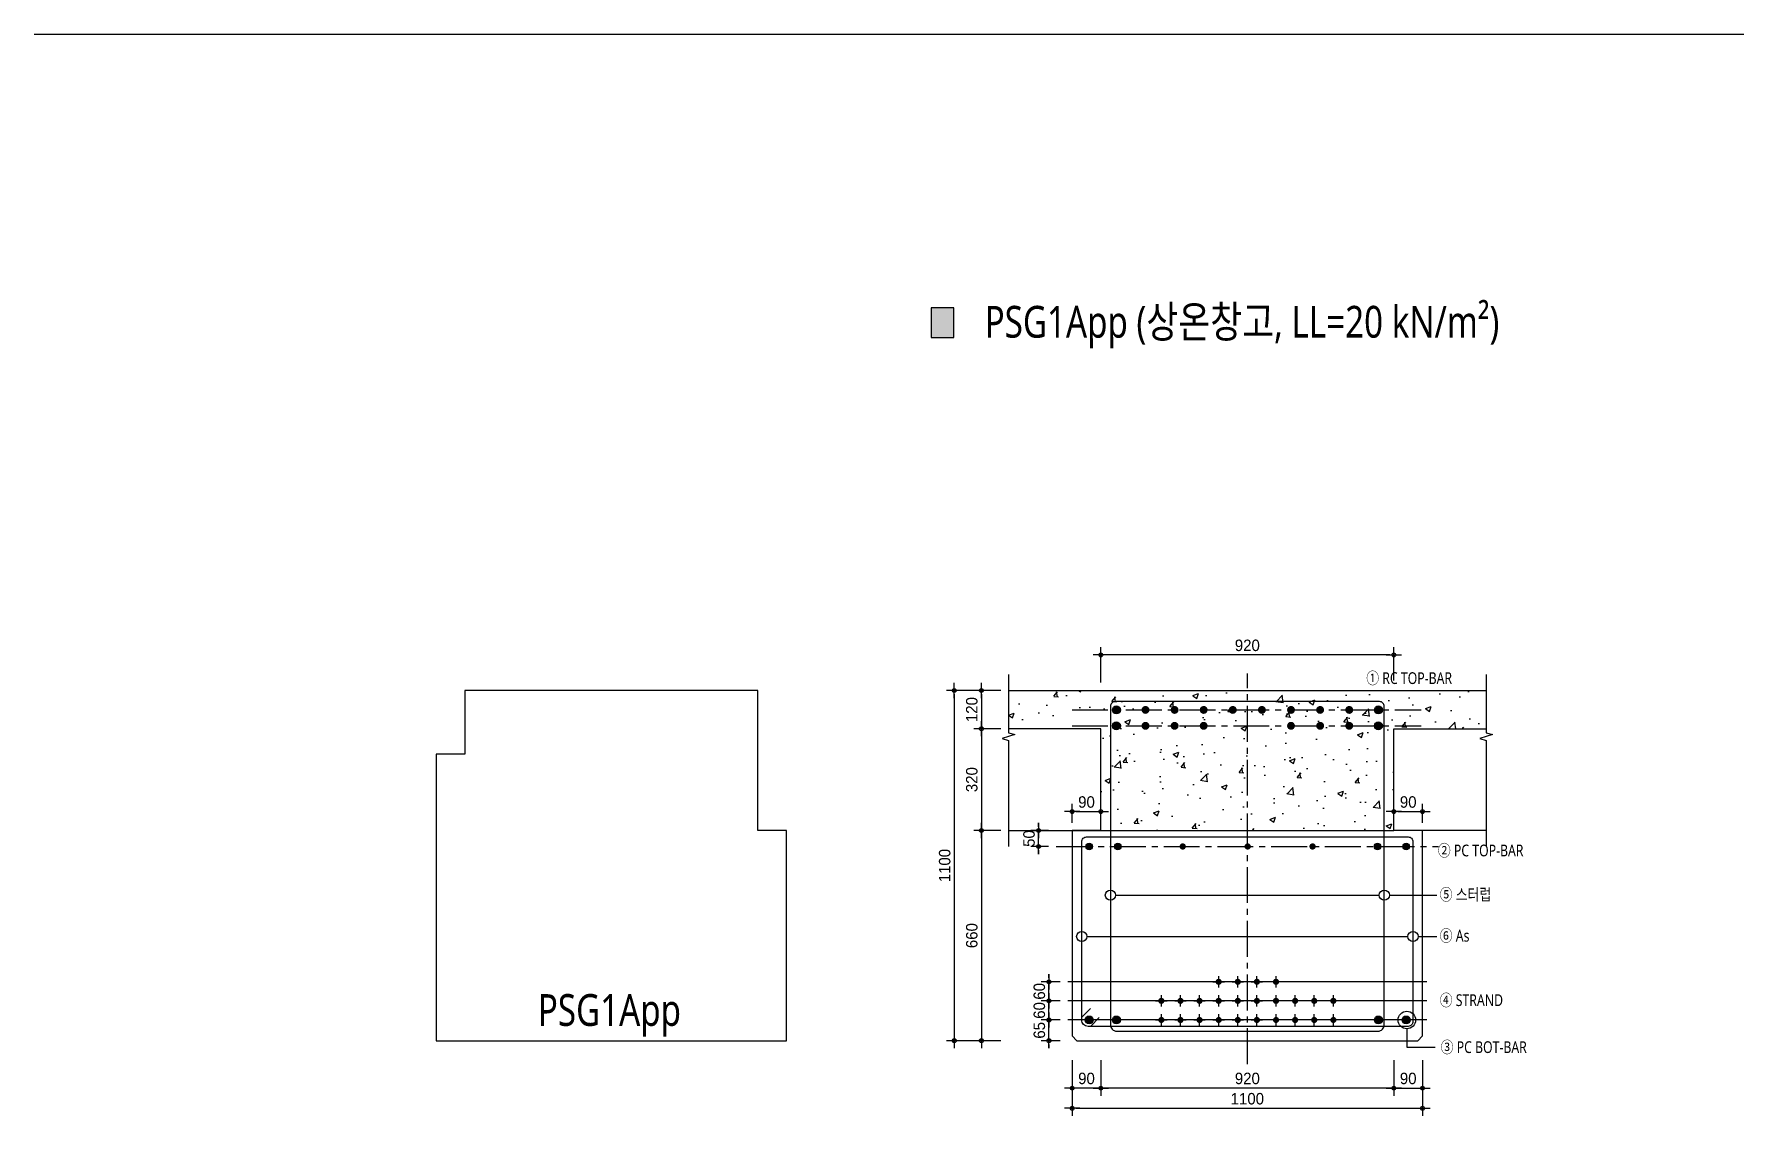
# Model space of a CAD drawing. Header units: millimetres. Extents: x 11948722 to 13111668, y -10771712 to -10232988.
# Drawn here: x 13100982 to 13106325, y -10416483 to -10413084 of the extents above; entities that cross this region are included whole.
import ezdxf
from ezdxf.enums import TextEntityAlignment as Align

# ---------------------------------------------------------------- set-up
doc = ezdxf.new("R2010")
doc.units = ezdxf.units.MM
doc.header["$LTSCALE"] = 150
doc.header["$MEASUREMENT"] = 0
for name, pattern in [('CEN', [6.2, 6, -0.1, 0, -0.1]), ('CENTER', [50.8, 31.75, -6.35, 6.35, -6.35]), ('CENTER2', [1.125, 0.75, -0.125, 0.125, -0.125]), ('HIDDEN', [2, 1, -1])]:
    doc.linetypes.add(name, pattern=pattern)
doc.layers.get('0').update_dxf_attribs({"linetype": 'CONTINUOUS'})
doc.layers.get('Defpoints').update_dxf_attribs({"color": 117, "linetype": 'CONTINUOUS'})
for name, color, linetype in [('0-TXT', 7, 'CONTINUOUS'), ('BAR', 3, 'CONTINUOUS'), ('CENT', 1, 'CEN'), ('CON-C', 2, 'CONTINUOUS'), ('DIM', 7, 'CONTINUOUS'), ('ETC', 8, 'CONTINUOUS'), ('FIN', 5, 'CONTINUOUS'), ('H', 2, 'HIDDEN'), ('SIT', 7, 'CONTINUOUS'), ('STRAND', 7, 'CENTER2'), ('TEXT', 3, 'CONTINUOUS')]:
    doc.layers.add(name, color=color, linetype=linetype)
doc.styles.get("Standard").update_dxf_attribs({"font": 'NanumGothic.ttf'})
doc.styles.add('돋움', font='')
doc.styles.get('돋움').set_extended_font_data('Dotum')
doc.linetypes.add('ZIGZAG', pattern='A,0.0001,-0.2,[131,ltypeshp.shx,S=0.2,R=0,X=-0.2,Y=0],-0.4,[131,ltypeshp.shx,S=0.2,R=180,X=0.2,Y=0],-0.2', length=0.8001)
doc.dimstyles.new('S_10', dxfattribs={"dimscale": 10, "dimtxt": 3, "dimasz": 1, "dimexe": 2, "dimexo": 2, "dimgap": 1, "dimtad": 1, "dimdec": 0, "dimzin": 0, "dimdsep": 46, "dimtxsty": '돋움', "dimblk1": 'DD', "dimblk2": 'DD', "dimsah": 1, "dimcen": 2.5, "dimdle": 8, "dimclrd": 256, "dimclre": 256, "dimclrt": 3, "dimadec": 0, "dimazin": 0, "dimtfac": 1, "dimtdec": 0, "dimtix": 1, "dimtmove": 2, "dimatfit": 3, "dimldrblk": 'DD', "dimfxl": 1, "dimtolj": 1, "dimtzin": 0, "dimarcsym": 0})

# ---------------------------------------------------------------- blocks, each defined once
blk = doc.blocks.new('DD')
blk.add_line((-2, 0), (2, 0))
for radius in [0.5, 0.25]:
    blk.add_circle((0, 0), radius)
blk = doc.blocks.new('*D1420')
at = {"layer": 'Defpoints', "color": 0, "ltscale": 1200}
for p in [(13104168.1, -10416121), (13104227.5, -10416121), (13104227.5, -10416181)]:
    blk.add_point(p, dxfattribs=at)
at = {"layer": 'DIM', "lineweight": -2}
for p, q in [((13104203.5, -10416121), (13104144.1, -10416121)), ((13104168.1, -10416109), (13104168.1, -10416097)), ((13104168.1, -10416181), (13104168.1, -10416121)), ((13104203.5, -10416181), (13104144.1, -10416181)), ((13104168.1, -10416193), (13104168.1, -10416205))]:
    blk.add_line(p, q, dxfattribs=at)
at = {"layer": 'DIM', "lineweight": -2, "ltscale": 1200, "xscale": 12, "yscale": 12, "zscale": 12}
for p, rotation in [((13104168.1, -10416121), 270), ((13104168.1, -10416181), 90)]:
    blk.add_blockref('DD', p, dxfattribs=dict(at, rotation=rotation))
at = {"layer": 'DIM', "ltscale": 1200, "insert": (13104138.1, -10416151), "char_height": 36, "attachment_point": 5, "rotation": 90, "style": '돋움'}
blk.add_mtext('\\A1;60', dxfattribs=at)
blk = doc.blocks.new('*D1421')
at = {"layer": 'Defpoints', "color": 0, "ltscale": 1200}
for p in [(13104168.1, -10416181), (13104227.5, -10416181), (13104227.5, -10416246)]:
    blk.add_point(p, dxfattribs=at)
at = {"layer": 'DIM', "lineweight": -2}
for p, q in [((13104203.5, -10416181), (13104144.1, -10416181)), ((13104168.1, -10416169), (13104168.1, -10416157)), ((13104168.1, -10416246), (13104168.1, -10416181)), ((13104203.5, -10416246), (13104144.1, -10416246)), ((13104168.1, -10416258), (13104168.1, -10416270))]:
    blk.add_line(p, q, dxfattribs=at)
at = {"layer": 'DIM', "lineweight": -2, "ltscale": 1200, "xscale": 12, "yscale": 12, "zscale": 12}
for p, rotation in [((13104168.1, -10416181), 270), ((13104168.1, -10416246), 90)]:
    blk.add_blockref('DD', p, dxfattribs=dict(at, rotation=rotation))
at = {"layer": 'DIM', "ltscale": 1200, "insert": (13104138.1, -10416213.5), "char_height": 36, "attachment_point": 5, "rotation": 90, "style": '돋움'}
blk.add_mtext('\\A1;65', dxfattribs=at)
blk = doc.blocks.new('*D1422')
at = {"layer": 'Defpoints', "color": 0, "ltscale": 1200}
for p in [(13104241, -10416283.4), (13105341, -10416283.4), (13105341, -10416458.5)]:
    blk.add_point(p, dxfattribs=at)
at = {"layer": 'DIM', "lineweight": -2}
for p, q in [((13104241, -10416307.4), (13104241, -10416482.5)), ((13105341, -10416307.4), (13105341, -10416482.5)), ((13104253, -10416458.5), (13105329, -10416458.5))]:
    blk.add_line(p, q, dxfattribs=at)
at = {"layer": 'DIM', "lineweight": -2, "ltscale": 1200, "xscale": 12, "yscale": 12, "zscale": 12, "rotation": 180}
blk.add_blockref('DD', (13104241, -10416458.5), dxfattribs=at)
at = {"layer": 'DIM', "lineweight": -2, "ltscale": 1200, "xscale": 12, "yscale": 12, "zscale": 12}
blk.add_blockref('DD', (13105341, -10416458.5), dxfattribs=at)
at = {"layer": 'DIM', "ltscale": 1200, "insert": (13104791, -10416428.5), "char_height": 36, "attachment_point": 5, "style": '돋움'}
blk.add_mtext('\\A1;1100', dxfattribs=at)
blk = doc.blocks.new('*D1423')
at = {"layer": 'Defpoints', "color": 0, "ltscale": 1200}
for p in [(13104041, -10415146), (13103956, -10415266), (13104041, -10415266)]:
    blk.add_point(p, dxfattribs=at)
at = {"layer": 'DIM', "lineweight": -2}
for p, q in [((13104017, -10415146), (13103932, -10415146)), ((13103956, -10415158), (13103956, -10415254)), ((13104017, -10415266), (13103932, -10415266))]:
    blk.add_line(p, q, dxfattribs=at)
at = {"layer": 'DIM', "lineweight": -2, "ltscale": 1200, "xscale": 12, "yscale": 12, "zscale": 12}
for p, rotation in [((13103956, -10415146), 90), ((13103956, -10415266), 270)]:
    blk.add_blockref('DD', p, dxfattribs=dict(at, rotation=rotation))
at = {"layer": 'DIM', "ltscale": 1200, "insert": (13103926, -10415206), "char_height": 36, "attachment_point": 5, "rotation": 90, "style": '돋움'}
blk.add_mtext('\\A1;120', dxfattribs=at)
blk = doc.blocks.new('*D1424')
at = {"layer": 'Defpoints', "color": 0, "ltscale": 1200}
for p in [(13104041, -10415266), (13103956, -10415586), (13104041, -10415586)]:
    blk.add_point(p, dxfattribs=at)
at = {"layer": 'DIM', "lineweight": -2}
for p, q in [((13104017, -10415266), (13103932, -10415266)), ((13103956, -10415278), (13103956, -10415574)), ((13104017, -10415586), (13103932, -10415586))]:
    blk.add_line(p, q, dxfattribs=at)
at = {"layer": 'DIM', "lineweight": -2, "ltscale": 1200, "xscale": 12, "yscale": 12, "zscale": 12}
for p, rotation in [((13103956, -10415266), 90), ((13103956, -10415586), 270)]:
    blk.add_blockref('DD', p, dxfattribs=dict(at, rotation=rotation))
at = {"layer": 'DIM', "ltscale": 1200, "insert": (13103926, -10415426), "char_height": 36, "attachment_point": 5, "rotation": 90, "style": '돋움'}
blk.add_mtext('\\A1;320', dxfattribs=at)
blk = doc.blocks.new('*D1425')
at = {"layer": 'Defpoints', "color": 0, "ltscale": 1200}
for p in [(13104041, -10415586), (13103956, -10416246), (13104041, -10416246)]:
    blk.add_point(p, dxfattribs=at)
at = {"layer": 'DIM', "lineweight": -2}
for p, q in [((13104017, -10415586), (13103932, -10415586)), ((13103956, -10415598), (13103956, -10416234)), ((13104017, -10416246), (13103932, -10416246))]:
    blk.add_line(p, q, dxfattribs=at)
at = {"layer": 'DIM', "lineweight": -2, "ltscale": 1200, "xscale": 12, "yscale": 12, "zscale": 12}
for p, rotation in [((13103956, -10415586), 90), ((13103956, -10416246), 270)]:
    blk.add_blockref('DD', p, dxfattribs=dict(at, rotation=rotation))
at = {"layer": 'DIM', "ltscale": 1200, "insert": (13103926, -10415916), "char_height": 36, "attachment_point": 5, "rotation": 90, "style": '돋움'}
blk.add_mtext('\\A1;660', dxfattribs=at)
blk = doc.blocks.new('*D1426')
at = {"layer": 'Defpoints', "color": 0, "ltscale": 1200}
for p in [(13103956, -10415146), (13103871, -10416246), (13103956, -10416246)]:
    blk.add_point(p, dxfattribs=at)
at = {"layer": 'DIM', "lineweight": -2}
for p, q in [((13103932, -10415146), (13103847, -10415146)), ((13103871, -10415158), (13103871, -10416234)), ((13103932, -10416246), (13103847, -10416246))]:
    blk.add_line(p, q, dxfattribs=at)
at = {"layer": 'DIM', "lineweight": -2, "ltscale": 1200, "xscale": 12, "yscale": 12, "zscale": 12}
for p, rotation in [((13103871, -10415146), 90), ((13103871, -10416246), 270)]:
    blk.add_blockref('DD', p, dxfattribs=dict(at, rotation=rotation))
at = {"layer": 'DIM', "ltscale": 1200, "insert": (13103841, -10415696), "char_height": 36, "attachment_point": 5, "rotation": 90, "style": '돋움'}
blk.add_mtext('\\A1;1100', dxfattribs=at)
blk = doc.blocks.new('*D1427')
at = {"layer": 'Defpoints', "color": 0, "ltscale": 1200}
for p in [(13104241, -10416283.4), (13104331, -10416283.4), (13104241, -10416395)]:
    blk.add_point(p, dxfattribs=at)
at = {"layer": 'DIM', "lineweight": -2}
for p, q in [((13104241, -10416307.4), (13104241, -10416419)), ((13104331, -10416307.4), (13104331, -10416419)), ((13104319, -10416395), (13104253, -10416395))]:
    blk.add_line(p, q, dxfattribs=at)
at = {"layer": 'DIM', "lineweight": -2, "ltscale": 1200, "xscale": 12, "yscale": 12, "zscale": 12, "rotation": 180}
blk.add_blockref('DD', (13104241, -10416395), dxfattribs=at)
at = {"layer": 'DIM', "lineweight": -2, "ltscale": 1200, "xscale": 12, "yscale": 12, "zscale": 12}
blk.add_blockref('DD', (13104331, -10416395), dxfattribs=at)
at = {"layer": 'DIM', "ltscale": 1200, "insert": (13104286, -10416364.9), "char_height": 36, "attachment_point": 5, "style": '돋움'}
blk.add_mtext('\\A1;90', dxfattribs=at)
blk = doc.blocks.new('*D1428')
at = {"layer": 'Defpoints', "color": 0, "ltscale": 1200}
for p in [(13104331, -10416283.4), (13105251, -10416283.4), (13104331, -10416395)]:
    blk.add_point(p, dxfattribs=at)
at = {"layer": 'DIM', "lineweight": -2}
for p, q in [((13104331, -10416307.4), (13104331, -10416419)), ((13105251, -10416307.4), (13105251, -10416419)), ((13105239, -10416395), (13104343, -10416395))]:
    blk.add_line(p, q, dxfattribs=at)
at = {"layer": 'DIM', "lineweight": -2, "ltscale": 1200, "xscale": 12, "yscale": 12, "zscale": 12, "rotation": 180}
blk.add_blockref('DD', (13104331, -10416395), dxfattribs=at)
at = {"layer": 'DIM', "lineweight": -2, "ltscale": 1200, "xscale": 12, "yscale": 12, "zscale": 12}
blk.add_blockref('DD', (13105251, -10416395), dxfattribs=at)
at = {"layer": 'DIM', "ltscale": 1200, "insert": (13104791, -10416364.9), "char_height": 36, "attachment_point": 5, "style": '돋움'}
blk.add_mtext('\\A1;920', dxfattribs=at)
blk = doc.blocks.new('*D1429')
at = {"layer": 'Defpoints', "color": 0, "ltscale": 1200}
for p in [(13105251, -10416283.4), (13105341, -10416283.4), (13105341, -10416395)]:
    blk.add_point(p, dxfattribs=at)
at = {"layer": 'DIM', "lineweight": -2}
for p, q in [((13105251, -10416307.4), (13105251, -10416419)), ((13105341, -10416307.4), (13105341, -10416419)), ((13105263, -10416395), (13105329, -10416395))]:
    blk.add_line(p, q, dxfattribs=at)
at = {"layer": 'DIM', "lineweight": -2, "ltscale": 1200, "xscale": 12, "yscale": 12, "zscale": 12, "rotation": 180}
blk.add_blockref('DD', (13105251, -10416395), dxfattribs=at)
at = {"layer": 'DIM', "lineweight": -2, "ltscale": 1200, "xscale": 12, "yscale": 12, "zscale": 12}
blk.add_blockref('DD', (13105341, -10416395), dxfattribs=at)
at = {"layer": 'DIM', "ltscale": 1200, "insert": (13105296, -10416364.9), "char_height": 36, "attachment_point": 5, "style": '돋움'}
blk.add_mtext('\\A1;90', dxfattribs=at)
blk = doc.blocks.new('*D1430')
at = {"layer": 'Defpoints', "color": 0, "ltscale": 1200}
for p in [(13104331, -10415526.5), (13104241, -10415586), (13104331, -10415586)]:
    blk.add_point(p, dxfattribs=at)
at = {"layer": 'DIM', "lineweight": -2}
for p, q in [((13104241, -10415562), (13104241, -10415502.5)), ((13104331, -10415562), (13104331, -10415502.5)), ((13104253, -10415526.5), (13104319, -10415526.5))]:
    blk.add_line(p, q, dxfattribs=at)
at = {"layer": 'DIM', "lineweight": -2, "ltscale": 1200, "xscale": 12, "yscale": 12, "zscale": 12, "rotation": 180}
blk.add_blockref('DD', (13104241, -10415526.5), dxfattribs=at)
at = {"layer": 'DIM', "lineweight": -2, "ltscale": 1200, "xscale": 12, "yscale": 12, "zscale": 12}
blk.add_blockref('DD', (13104331, -10415526.5), dxfattribs=at)
at = {"layer": 'DIM', "ltscale": 1200, "insert": (13104286, -10415496.5), "char_height": 36, "attachment_point": 5, "style": '돋움'}
blk.add_mtext('\\A1;90', dxfattribs=at)
blk = doc.blocks.new('*D1431')
at = {"layer": 'Defpoints', "color": 0, "ltscale": 1200}
for p in [(13104331, -10415034.4), (13104331, -10415145.4), (13105250.8, -10415138.5)]:
    blk.add_point(p, dxfattribs=at)
at = {"layer": 'DIM', "lineweight": -2}
for p, q in [((13104331, -10415121.4), (13104331, -10415010.4)), ((13105250.8, -10415114.5), (13105250.8, -10415010.4)), ((13105238.8, -10415034.4), (13104343, -10415034.4))]:
    blk.add_line(p, q, dxfattribs=at)
at = {"layer": 'DIM', "lineweight": -2, "ltscale": 1200, "xscale": 12, "yscale": 12, "zscale": 12, "rotation": 180}
blk.add_blockref('DD', (13104331, -10415034.4), dxfattribs=at)
at = {"layer": 'DIM', "lineweight": -2, "ltscale": 1200, "xscale": 12, "yscale": 12, "zscale": 12}
blk.add_blockref('DD', (13105250.8, -10415034.4), dxfattribs=at)
at = {"layer": 'DIM', "ltscale": 1200, "insert": (13104790.9, -10415004.4), "char_height": 36, "attachment_point": 5, "style": '돋움'}
blk.add_mtext('\\A1;920', dxfattribs=at)
blk = doc.blocks.new('*D1432')
at = {"layer": 'Defpoints', "color": 0, "ltscale": 1200}
for p in [(13104135.7, -10415586), (13104191, -10415586), (13104191, -10415636)]:
    blk.add_point(p, dxfattribs=at)
at = {"layer": 'DIM', "lineweight": -2}
for p, q in [((13104167, -10415586), (13104111.7, -10415586)), ((13104135.7, -10415574), (13104135.7, -10415562)), ((13104135.7, -10415636), (13104135.7, -10415586)), ((13104167, -10415636), (13104111.7, -10415636)), ((13104135.7, -10415648), (13104135.7, -10415660))]:
    blk.add_line(p, q, dxfattribs=at)
at = {"layer": 'DIM', "lineweight": -2, "ltscale": 1200, "xscale": 12, "yscale": 12, "zscale": 12}
for p, rotation in [((13104135.7, -10415586), 270), ((13104135.7, -10415636), 90)]:
    blk.add_blockref('DD', p, dxfattribs=dict(at, rotation=rotation))
at = {"layer": 'DIM', "ltscale": 1200, "insert": (13104105.7, -10415611), "char_height": 36, "attachment_point": 5, "rotation": 90, "style": '돋움'}
blk.add_mtext('\\A1;50', dxfattribs=at)
blk = doc.blocks.new('strand')
at = {"layer": 'STRAND'}
for p, q in [((-18, 0), (18, 0)), ((0, -18), (0, 18))]:
    blk.add_line(p, q, dxfattribs=at)
at = {"layer": 'STRAND', "const_width": 9.6}
blk.add_lwpolyline([(-4.8, 0, 1), (4.8, 0, 1)], format="xyb", close=True, dxfattribs=at)
blk = doc.blocks.new('*D1433')
at = {"layer": 'Defpoints', "color": 0, "ltscale": 1200}
for p in [(13104168.1, -10416061), (13104227.5, -10416061), (13104227.5, -10416121)]:
    blk.add_point(p, dxfattribs=at)
at = {"layer": 'DIM', "lineweight": -2}
for p, q in [((13104168.1, -10416049), (13104168.1, -10416037)), ((13104203.5, -10416061), (13104144.1, -10416061)), ((13104168.1, -10416121), (13104168.1, -10416061)), ((13104203.5, -10416121), (13104144.1, -10416121)), ((13104168.1, -10416133), (13104168.1, -10416145))]:
    blk.add_line(p, q, dxfattribs=at)
at = {"layer": 'DIM', "lineweight": -2, "ltscale": 1200, "xscale": 12, "yscale": 12, "zscale": 12}
for p, rotation in [((13104168.1, -10416061), 270), ((13104168.1, -10416121), 90)]:
    blk.add_blockref('DD', p, dxfattribs=dict(at, rotation=rotation))
at = {"layer": 'DIM', "ltscale": 1200, "insert": (13104138.1, -10416091), "char_height": 36, "attachment_point": 5, "rotation": 90, "style": '돋움'}
blk.add_mtext('\\A1;60', dxfattribs=at)
blk = doc.blocks.new('*D1434')
at = {"layer": 'Defpoints', "color": 0, "ltscale": 1200}
for p in [(13105341, -10415526.5), (13105251, -10415586), (13105341, -10415586)]:
    blk.add_point(p, dxfattribs=at)
at = {"layer": 'DIM', "lineweight": -2}
for p, q in [((13105251, -10415562), (13105251, -10415502.5)), ((13105341, -10415562), (13105341, -10415502.5)), ((13105263, -10415526.5), (13105329, -10415526.5))]:
    blk.add_line(p, q, dxfattribs=at)
at = {"layer": 'DIM', "lineweight": -2, "ltscale": 1200, "xscale": 12, "yscale": 12, "zscale": 12, "rotation": 180}
blk.add_blockref('DD', (13105251, -10415526.5), dxfattribs=at)
at = {"layer": 'DIM', "lineweight": -2, "ltscale": 1200, "xscale": 12, "yscale": 12, "zscale": 12}
blk.add_blockref('DD', (13105341, -10415526.5), dxfattribs=at)
at = {"layer": 'DIM', "ltscale": 1200, "insert": (13105296, -10415496.5), "char_height": 36, "attachment_point": 5, "style": '돋움'}
blk.add_mtext('\\A1;90', dxfattribs=at)
blk = doc.blocks.new('PSG1App')
at = {"layer": 'CON-C', "ltscale": 1200, "flags": 128}
blk.add_lwpolyline([(-460, 1100), (-460, 900), (-550, 900), (-550, 0), (550, 0), (550, 660), (460, 660), (460, 1100)], close=True, dxfattribs=at)
at = {"layer": 'Defpoints', "color": 1, "width": 0.8}
blk.add_text('PSG1App', height=99.79, dxfattribs=at).set_placement((-230.5, 96.4), align=Align.MIDDLE_LEFT)

msp = doc.modelspace()

# ---------------------------------------------------------------- hatches: boundary and pattern name
msp.add_hatch(color=256).paths.add_polyline_path([(13103869.7, -10414037), (13103869.7, -10413944.3), (13103798.4, -10413944.3), (13103798.4, -10414037)])
at = {"layer": 'BAR'}
h = msp.add_hatch(color=256, dxfattribs=at)
h.dxf.hatch_style = 1
h.paths.add_polyline_path([(13104392.3, -10415207, 1), (13104367.3, -10415207, 1)])
h = msp.add_hatch(color=256, dxfattribs=at)
h.dxf.hatch_style = 1
h.paths.add_polyline_path([(13104458.7, -10415207, -1), (13104483.7, -10415207, -1)])
h = msp.add_hatch(color=256, dxfattribs=at)
h.dxf.hatch_style = 1
h.paths.add_polyline_path([(13104550.1, -10415207, -1), (13104575.1, -10415207, -1)])
h = msp.add_hatch(color=256, dxfattribs=at)
h.dxf.hatch_style = 1
h.paths.add_polyline_path([(13104641.4, -10415207, -1), (13104666.4, -10415207, -1)])
h = msp.add_hatch(color=256, dxfattribs=at)
h.dxf.hatch_style = 1
h.paths.add_polyline_path([(13104732.8, -10415207, -1), (13104757.8, -10415207, -1)])
h = msp.add_hatch(color=256, dxfattribs=at)
h.dxf.hatch_style = 1
h.paths.add_polyline_path([(13104824.2, -10415207, -1), (13104849.2, -10415207, -1)])
h = msp.add_hatch(color=256, dxfattribs=at)
h.dxf.hatch_style = 1
h.paths.add_polyline_path([(13104915.6, -10415207, -1), (13104940.6, -10415207, -1)])
h = msp.add_hatch(color=256, dxfattribs=at)
h.dxf.hatch_style = 1
h.paths.add_polyline_path([(13105007, -10415207, -1), (13105032, -10415207, -1)])
h = msp.add_hatch(color=256, dxfattribs=at)
h.dxf.hatch_style = 1
h.paths.add_polyline_path([(13105098.4, -10415207, -1), (13105123.4, -10415207, -1)])
h = msp.add_hatch(color=256, dxfattribs=at)
h.dxf.hatch_style = 1
h.paths.add_polyline_path([(13105189.8, -10415207, -1), (13105214.8, -10415207, -1)])
h = msp.add_hatch(color=256, dxfattribs=at)
h.dxf.hatch_style = 1
h.paths.add_polyline_path([(13104392.3, -10415257, 1), (13104367.3, -10415257, 1)])
h = msp.add_hatch(color=256, dxfattribs=at)
h.dxf.hatch_style = 1
h.paths.add_polyline_path([(13104458.7, -10415257, -1), (13104483.7, -10415257, -1)])
h = msp.add_hatch(color=256, dxfattribs=at)
h.dxf.hatch_style = 1
h.paths.add_polyline_path([(13104550.1, -10415257, -1), (13104575.1, -10415257, -1)])
h = msp.add_hatch(color=256, dxfattribs=at)
h.dxf.hatch_style = 1
h.paths.add_polyline_path([(13104641.4, -10415257, -1), (13104666.4, -10415257, -1)])
h = msp.add_hatch(color=256, dxfattribs=at)
h.dxf.hatch_style = 1
h.paths.add_polyline_path([(13104915.6, -10415257, -1), (13104940.6, -10415257, -1)])
h = msp.add_hatch(color=256, dxfattribs=at)
h.dxf.hatch_style = 1
h.paths.add_polyline_path([(13105007, -10415257, -1), (13105032, -10415257, -1)])
h = msp.add_hatch(color=256, dxfattribs=at)
h.dxf.hatch_style = 1
h.paths.add_polyline_path([(13105098.4, -10415257, -1), (13105123.4, -10415257, -1)])
h = msp.add_hatch(color=256, dxfattribs=at)
h.dxf.hatch_style = 1
h.paths.add_polyline_path([(13105189.8, -10415257, -1), (13105214.8, -10415257, -1)])
h = msp.add_hatch(color=256, dxfattribs=at)
h.dxf.hatch_style = 1
h.paths.add_polyline_path([(13104304.5, -10415636, 1), (13104284.5, -10415636, 1)])
h = msp.add_hatch(color=256, dxfattribs=at)
h.dxf.hatch_style = 1
h.paths.add_polyline_path([(13104394.5, -10415636, 1), (13104374.5, -10415636, 1)])
h = msp.add_hatch(color=256, dxfattribs=at)
h.dxf.hatch_style = 1
h.paths.add_polyline_path([(13104598.2, -10415636, 1), (13104578.2, -10415636, 1)])
h = msp.add_hatch(color=256, dxfattribs=at)
h.dxf.hatch_style = 1
h.paths.add_polyline_path([(13104802, -10415636, 1), (13104782, -10415636, 1)])
h = msp.add_hatch(color=256, dxfattribs=at)
h.dxf.hatch_style = 1
h.paths.add_polyline_path([(13105005.7, -10415636, 1), (13104985.7, -10415636, 1)])
h = msp.add_hatch(color=256, dxfattribs=at)
h.dxf.hatch_style = 1
h.paths.add_polyline_path([(13105209.5, -10415636, 1), (13105189.5, -10415636, 1)])
h = msp.add_hatch(color=256, dxfattribs=at)
h.dxf.hatch_style = 1
h.paths.add_polyline_path([(13105299.5, -10415636, 1), (13105279.5, -10415636, 1)])
h = msp.add_hatch(color=256, dxfattribs=at)
h.dxf.hatch_style = 1
h.paths.add_polyline_path([(13104307, -10416181, 1), (13104282, -10416181, 1)])
h = msp.add_hatch(color=256, dxfattribs=at)
h.dxf.hatch_style = 1
h.paths.add_polyline_path([(13104392.3, -10416181, 1), (13104367.3, -10416181, 1)])
h = msp.add_hatch(color=256, dxfattribs=at)
h.dxf.hatch_style = 1
h.paths.add_polyline_path([(13105189.8, -10416181, -1), (13105214.8, -10416181, -1)])
h = msp.add_hatch(color=256, dxfattribs=at)
h.dxf.hatch_style = 1
h.paths.add_polyline_path([(13105302, -10416181, 1), (13105277, -10416181, 1)])
at = {"layer": 'H'}
h = msp.add_hatch(dxfattribs=at)
h.set_pattern_fill('AR-CONC', color=256, style=0)
h.set_pattern_definition([(50, (12295083.59, -10037228.85), (182.18467, -15.939086), [19.05, -209.55]), (355, (12295083.59, -10037228.85), (-35.24342, 191.056845), [15.24, -167.640584]), (100.451445, (12295098.77, -10037230.17), (146.941247, 175.117752), [16.19001, -178.090245]), (46.1842, (12295083.6, -10037178.05), (271.07904, -42.04233), [28.575, -314.325]), (96.635558, (12295106.18, -10037181.55), (237.404134, 247.426125), [24.28502, -267.13561]), (351.18415, (12295083.6, -10037178.05), (237.40413, 247.426125), [22.85997, -251.45973]), (21, (12295108.99, -10037190.75), (151.614391, -102.265198), [19.05, -209.55]), (326, (12295108.99, -10037190.75), (61.80203, 184.187966), [15.24, -167.64]), (71.451445, (12295121.62, -10037199.27), (213.41642, 81.92277), [16.19001, -178.089938]), (37.5, (12295083.59, -10037228.846), (3.0886033, 84.555039), [0, -165.608, 0, -170.18, 0, -168.275]), (7.5, (12295083.59, -10037228.85), (66.8196625, 100.180575), [0, -97.028, 0, -161.798, 0, -64.135]), (327.5, (12295026.95, -10037228.846), (135.590595, -5.728744), [0, -63.5, 0, -198.12, 0, -262.89]), (317.5, (12295001.55, -10037228.85), (148.129181, 25.426491), [0, -82.55, 0, -131.572, 0, -186.69])])
h.paths.add_polyline_path([(13105251, -10415586), (13105251, -10415266), (13105541, -10415266), (13105541, -10415146), (13104041, -10415146), (13104041, -10415266), (13104331, -10415266), (13104331, -10415586)])

# ---------------------------------------------------------------- linework, layer by layer
msp.add_lwpolyline([(13103869.7, -10414037), (13103869.7, -10413944.3), (13103798.4, -10413944.3), (13103798.4, -10414037)], close=True)
at = {"elevation": 0}
for points in [[(13104041, -10415096), (13104041, -10415278.5), (13104061, -10415284.7), (13104021, -10415297.2), (13104041, -10415303.5), (13104041, -10415636)], [(13105541, -10415096), (13105541, -10415278.5), (13105561, -10415284.7), (13105521, -10415297.2), (13105541, -10415303.5), (13105541, -10415636)]]:
    msp.add_lwpolyline(points, dxfattribs=at)
at = {"layer": 'BAR', "color": 4, "linetype": 'Continuous'}
for p, q in [((13104298.2, -10416145.1, 0), (13104271, -10416172.3, 0)), ((13104326.1, -10416173, 0), (13104298.1, -10416201, 0))]:
    msp.add_line(p, q, dxfattribs=at)
at = {"layer": 'BAR', "color": 4, "linetype": 'Continuous', "elevation": 0}
msp.add_lwpolyline([(13104381, -10416216), (13105201, -10416216, 0.414214), (13105221, -10416196), (13105221, -10415196, 0.414214), (13105206, -10415181), (13104376, -10415181, 0.414214), (13104361, -10415196), (13104361, -10416196, 0.414214), (13104381, -10416216)], format="xyb", dxfattribs=at)
msp.add_lwpolyline([(13105311, -10416186, -0.414214), (13105296, -10416201), (13104291, -10416201, -0.414214), (13104271, -10416181), (13104271, -10415621, -0.414214), (13104286, -10415606), (13105296, -10415606, -0.414214), (13105311, -10415621)], format="xyb", close=True, dxfattribs=at)
at = {"layer": 'BAR'}
for centre, radius in [((13104379.8, -10415207, 0), 12.5), ((13105202.3, -10415207, 0), 12.5), ((13104379.8, -10415257, 0), 12.5), ((13105202.3, -10415257, 0), 12.5), ((13104294.5, -10415636), 10), ((13104384.5, -10415636), 10), ((13105199.5, -10415636), 10), ((13105289.5, -10415636), 10), ((13104294.5, -10416181, 0), 12.5), ((13104379.8, -10416181, 0), 12.5), ((13105202.3, -10416181, 0), 12.5), ((13105289.5, -10416181, 0), 12.5)]:
    msp.add_circle(centre, radius, dxfattribs=at)
at = {"layer": 'CENT', "linetype": 'CENTER2'}
for p, q in [((13104791, -10416319.7, 0), (13104791, -10415092.3, 0)), ((13104241, -10415207, 0), (13105336.2, -10415207, 0)), ((13104241, -10415257, 0), (13105336.2, -10415257, 0)), ((13104191, -10415636), (13105391, -10415636))]:
    msp.add_line(p, q, dxfattribs=at)
at = {"layer": 'CON-C', "ltscale": 1200}
msp.add_line((13100981.9, -10413083.9), (13111668.1, -10413083.9), dxfattribs=at)
at = {"layer": 'ETC', "linetype": 'ZIGZAG', "ltscale": 20}
msp.add_line((13104331, -10415586, 0), (13105251, -10415586, 0), dxfattribs=at)
at = {"layer": 'ETC', "elevation": 0}
msp.add_lwpolyline([(13104331, -10415586), (13104241, -10415586), (13104241, -10416231), (13104256, -10416246), (13105326, -10416246), (13105341, -10416231), (13105341, -10415586), (13105251, -10415586)], dxfattribs=at)
at = {"layer": 'FIN', "color": 1, "linetype": 'CENTER', "ltscale": 0.3}
for p, q in [((13105354.5, -10416061, 0), (13104227.5, -10416061, 0)), ((13105354.5, -10416121, 0), (13104227.5, -10416121, 0)), ((13105354.5, -10416181, 0), (13104227.5, -10416181, 0))]:
    msp.add_line(p, q, dxfattribs=at)
at = {"layer": 'SIT', "linetype": 'Continuous'}
msp.add_line((13104041, -10415146, 0), (13105541, -10415146, 0), dxfattribs=at)
at = {"layer": 'SIT', "linetype": 'Continuous', "elevation": 0}
for points in [[(13104041, -10415586), (13104331, -10415586), (13104331, -10415266), (13104041, -10415266)], [(13105541, -10415586), (13105251, -10415586), (13105251, -10415266), (13105541, -10415266)]]:
    msp.add_lwpolyline(points, dxfattribs=at)
at = {"layer": 'TEXT'}
for p, q in [((13104377, -10415789.1, 0), (13105205, -10415789.1, 0)), ((13105237, -10415789.1, 0), (13105386.1, -10415789.1, 0)), ((13104287, -10415918.6, 0), (13105295, -10415918.6, 0)), ((13105327, -10415918.6, 0), (13105386.1, -10415918.6, 0))]:
    msp.add_line(p, q, dxfattribs=at)
at = {"layer": 'TEXT', "elevation": 0}
msp.add_lwpolyline([(13105291.8, -10416208.4), (13105291.8, -10416266.1), (13105380.8, -10416266.1)], dxfattribs=at)
at = {"layer": 'TEXT'}
for centre, radius in [((13104361, -10415789.1, 0), 16), ((13105221, -10415789.1, 0), 16), ((13104271, -10415918.6, 0), 16), ((13105311, -10415918.6, 0), 16), ((13105291.8, -10416181, 0), 27.5)]:
    msp.add_circle(centre, radius, dxfattribs=at)

# ---------------------------------------------------------------- block references
at = {"layer": 'CON-C', "ltscale": 1200}
msp.add_blockref('PSG1App', (13102794, -10416246), dxfattribs=at)
at = {"layer": 'STRAND'}
for p in [(13104701, -10416061, 0), (13104761, -10416061, 0), (13104821, -10416061, 0), (13104521, -10416121, 0), (13104581, -10416121, 0), (13104641, -10416121, 0), (13104701, -10416121, 0), (13104761, -10416121, 0), (13104821, -10416121, 0), (13104521, -10416181, 0), (13104581, -10416181, 0), (13104641, -10416181, 0), (13104701, -10416181, 0), (13104761, -10416181, 0), (13104821, -10416181, 0)]:
    msp.add_blockref('strand', p, dxfattribs=at)
at = {"layer": 'STRAND', "xscale": -1}
for p in [(13104881, -10416061, 0), (13104881, -10416121, 0), (13104941, -10416121, 0), (13105001, -10416121, 0), (13105061, -10416121, 0), (13104881, -10416181, 0), (13104941, -10416181, 0), (13105001, -10416181, 0), (13105061, -10416181, 0)]:
    msp.add_blockref('strand', p, dxfattribs=at)

# ---------------------------------------------------------------- texts
at = {"width": 0.8}
msp.add_text('PSG1App (상온창고, LL=20 kN/m²)', height=99.792, dxfattribs=at).set_placement((13103966.3, -10413987.8), align=Align.MIDDLE_LEFT)
at = {"layer": '0-TXT', "ltscale": 0.8, "width": 0.8}
for s, p in [('① RC TOP-BAR', (13105164.3, -10415088.7, 0)), ('② PC TOP-BAR', (13105389.1, -10415630.1, 0)), ('⑤ 스터럽', (13105394.9, -10415768.5, 0)), ('⑥ As', (13105394.9, -10415897.9, 0)), ('④ STRAND', (13105394.9, -10416100.3, 0)), ('③ PC BOT-BAR', (13105397.9, -10416247.8, 0))]:
    msp.add_text(s, height=36.96, dxfattribs=at).set_placement(p, align=Align.TOP_LEFT)

# ---------------------------------------------------------------- dimensions: what is measured, and where the dimension line sits
at = {"layer": 'DIM'}
for base, p1, p2, angle, picture, middle in [((13104331, -10415034.4, 0), (13105250.8, -10415138.5, 0), (13104331, -10415145.4, 0), 180, '*D1431', (13104790.9, -10415004.4, 0)), ((13103871, -10416246, 0), (13103956, -10415146, 0), (13103956, -10416246, 0), 90, '*D1426', (13103841, -10415696, 0)), ((13103956, -10415266, 0), (13104041, -10415146, 0), (13104041, -10415266, 0), 90, '*D1423', (13103926, -10415206, 0)), ((13103956, -10415586, 0), (13104041, -10415266, 0), (13104041, -10415586, 0), 90, '*D1424', (13103926, -10415426, 0)), ((13104331, -10415526.5, 0), (13104241, -10415586, 0), (13104331, -10415586, 0), 180, '*D1430', (13104286, -10415496.5, 0)), ((13105341, -10415526.5, 0), (13105251, -10415586, 0), (13105341, -10415586, 0), 180, '*D1434', (13105296, -10415496.5, 0)), ((13103956, -10416246, 0), (13104041, -10415586, 0), (13104041, -10416246, 0), 90, '*D1425', (13103926, -10415916, 0)), ((13104135.7, -10415586), (13104191, -10415636), (13104191, -10415586), 270, '*D1432', (13104105.7, -10415611)), ((13104168.1, -10416061, 0), (13104227.5, -10416121, 0), (13104227.5, -10416061, 0), 90, '*D1433', (13104138.1, -10416091, 0)), ((13104168.1, -10416121, 0), (13104227.5, -10416181, 0), (13104227.5, -10416121, 0), 90, '*D1420', (13104138.1, -10416151, 0)), ((13104168.1, -10416181, 0), (13104227.5, -10416246, 0), (13104227.5, -10416181, 0), 90, '*D1421', (13104138.1, -10416213.5, 0)), ((13105341, -10416458.5, 0), (13104241, -10416283.4, 0), (13105341, -10416283.4, 0), 180, '*D1422', (13104791, -10416428.5, 0)), ((13104241, -10416395, 0), (13104331, -10416283.4, 0), (13104241, -10416283.4, 0), 180, '*D1427', (13104286, -10416364.9, 0)), ((13104331, -10416395, 0), (13105251, -10416283.4, 0), (13104331, -10416283.4, 0), 180, '*D1428', (13104791, -10416364.9, 0))]:
    dim = msp.add_linear_dim(base=base, p1=p1, p2=p2, angle=angle, dimstyle='S_10', override={"dimscale": 12, "dimclrt": 256}, dxfattribs=at)
    dim.commit()
    dim.dimension.update_dxf_attribs({"geometry": picture, "text_midpoint": middle})
dim = msp.add_linear_dim(base=(13105341, -10416395, 0), p1=(13105251, -10416283.4, 0), p2=(13105341, -10416283.4, 0), dimstyle='S_10', override={"dimscale": 12, "dimclrt": 256}, dxfattribs=at)
dim.commit()
dim.dimension.update_dxf_attribs({"geometry": '*D1429', "text_midpoint": (13105296, -10416364.9, 0)})

doc.saveas('drawing.dxf')
